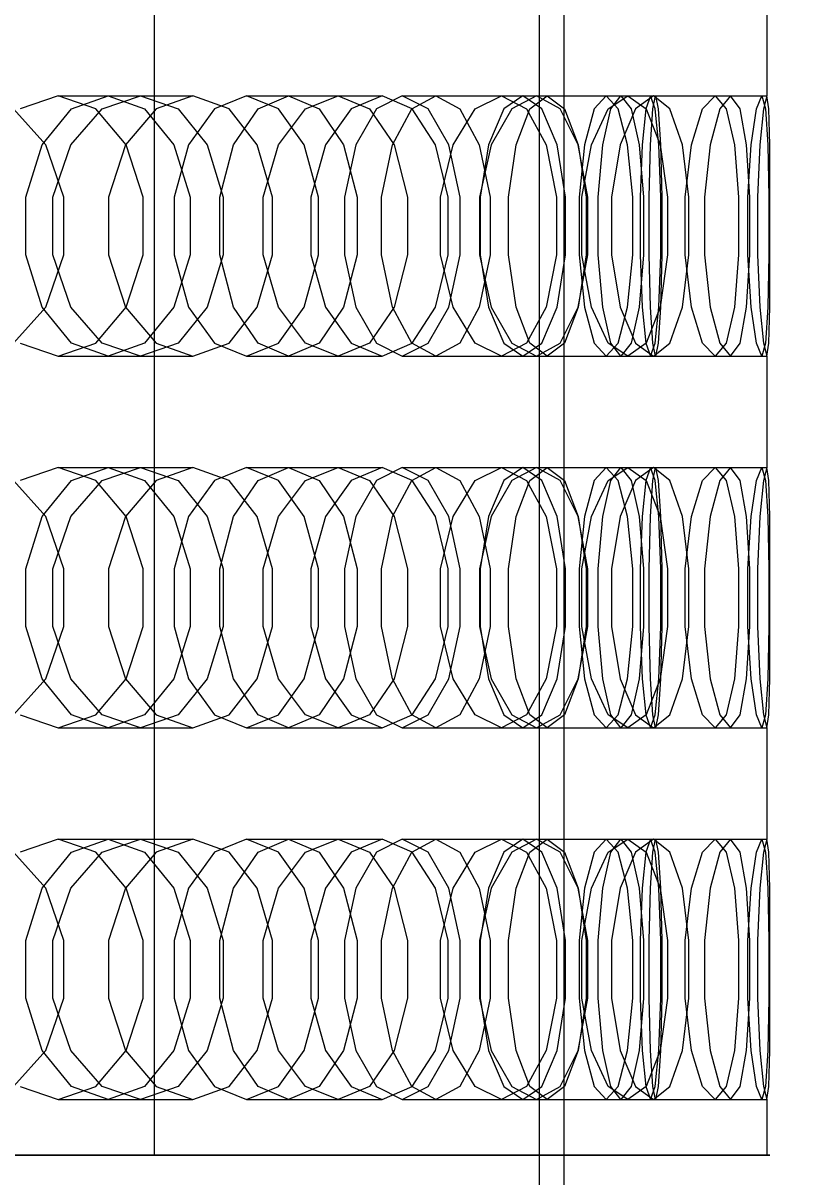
# Model space of a CAD drawing. Header units: millimetres. Extents: x -191664 to 191490, y -197311 to 10263.
# Drawn here: x 1846.7 to 1973.1, y -110393.5 to -110207.2 of the extents above; entities that cross this region are included whole.
import ezdxf

# ---------------------------------------------------------------- set-up
doc = ezdxf.new("R2010")
doc.units = ezdxf.units.MM
doc.layers.add('DET_briquetadora_superior', color=7, linetype='Continuous', lineweight=0)
doc.layers.add('R15_COTAS_TRANSPORTE_P', color=1, linetype='Continuous', lineweight=0)
doc.dimstyles.new('PLANTA_20', dxfattribs={"dimtxt": 50, "dimasz": 30, "dimexe": 30, "dimexo": 16, "dimgap": 20, "dimtad": 1, "dimtih": 1, "dimtoh": 1, "dimdec": 1, "dimzin": 0, "dimdsep": 46, "dimcen": 0.09, "dimadec": 0, "dimazin": 0, "dimtfac": 1, "dimtdec": 4, "dimtofl": 0, "dimtmove": 0, "dimatfit": 3, "dimfxl": 1, "dimtolj": 1, "dimtzin": 0, "dimarcsym": 0})

# ---------------------------------------------------------------- blocks, each defined once
blk = doc.blocks.new('*D133')
at = {"layer": 'Defpoints', "color": 0, "transparency": 16777216}
for p in [(439.69, -194147.98), (217.89, -194406.09), (-500, -194490), (-500, -194490), (500, -194490)]:
    blk.add_point(p, dxfattribs=at)
at = {"layer": 'R15_COTAS_TRANSPORTE_P', "color": 0, "lineweight": -2, "transparency": 16777216}
blk.add_arc((-500, -194490), 722.77, 2.37834, 17.62166, dxfattribs=at)
at = {"layer": 'R15_COTAS_TRANSPORTE_P', "color": 0, "transparency": 16777216}
for points in [[(184.12, -194272.81), (193.59, -194269.58), (179.18, -194242.8)], [(227.15, -194459.9), (217.15, -194460.11), (222.77, -194490)]]:
    blk.add_solid(points, dxfattribs=at)

msp = doc.modelspace()

# ---------------------------------------------------------------- linework, layer by layer
at = {"layer": 'DET_briquetadora_superior', "color": 9, "true_color": 0xb9c3c2}
for p, q in [((1867.9, -110390), (1867.9, -110030)), ((1930, -110035), (1930, -110425)), ((1934, -110035), (1934, -110425)), ((1930, -110046), (1930, -110424)), ((1966.78, -110201), (1966.78, -110219)), ((1852.3, -110219), (1846.18, -110221.08)), ((1852.3, -110219), (1865.64, -110219)), ((1858.42, -110221.08), (1852.3, -110219)), ((1854.48, -110221.08), (1860.38, -110219)), ((1859.44, -110221.08), (1865.64, -110219)), ((1860.38, -110219), (1874.1, -110219)), ((1860.38, -110219), (1866.27, -110221.08)), ((1865.64, -110219), (1871.68, -110221.08)), ((1874.1, -110219), (1868.13, -110221.08)), ((1879.92, -110221.08), (1874.1, -110219)), ((1882.73, -110219), (1877.55, -110221.08)), ((1882.73, -110219), (1897.53, -110219)), ((1887.92, -110221.08), (1882.73, -110219)), ((1884.6, -110221.08), (1889.54, -110219)), ((1889.54, -110219), (1904.67, -110219)), ((1889.54, -110219), (1894.48, -110221.08)), ((1892.26, -110221.08), (1897.53, -110219)), ((1897.53, -110219), (1902.63, -110221.08)), ((1904.67, -110219), (1899.64, -110221.08)), ((1907.9, -110219), (1903.74, -110221.08)), ((1909.51, -110221.08), (1904.67, -110219)), ((1907.9, -110219), (1923.91, -110219)), ((1912.06, -110221.08), (1907.9, -110219)), ((1909.42, -110221.08), (1913.32, -110219)), ((1913.32, -110219), (1929.59, -110219)), ((1913.32, -110219), (1917.21, -110221.08)), ((1919.66, -110221.08), (1923.91, -110219)), ((1923.91, -110219), (1927.98, -110221.08)), ((1927.37, -110219), (1924.3, -110221.08)), ((1929.59, -110219), (1925.6, -110221.08)), ((1927.37, -110219), (1944.32, -110219)), ((1930.44, -110221.08), (1927.37, -110219)), ((1928.52, -110221.08), (1931.31, -110219)), ((1933.39, -110221.08), (1929.59, -110219)), ((1931.31, -110219), (1948.45, -110219)), ((1931.31, -110219), (1934.1, -110221.08)), ((1940.82, -110219), (1938.89, -110221.08)), ((1940.82, -110219), (1958.41, -110219)), ((1942.74, -110221.08), (1940.82, -110219)), ((1941.15, -110221.08), (1944.32, -110219)), ((1941.57, -110221.08), (1943.2, -110219)), ((1943.2, -110219), (1960.91, -110219)), ((1943.2, -110219), (1944.84, -110221.08)), ((1944.32, -110219), (1947.29, -110221.08)), ((1948.45, -110219), (1945.56, -110221.08)), ((1948, -110219), (1947.25, -110221.08)), ((1948, -110219), (1965.94, -110219)), ((1948.74, -110221.08), (1948, -110219)), ((1948.35, -110221.08), (1948.8, -110219)), ((1951.13, -110221.08), (1948.45, -110219)), ((1948.8, -110219), (1966.78, -110219)), ((1948.8, -110219), (1949.25, -110221.08)), ((1956.38, -110221.08), (1958.41, -110219)), ((1958.41, -110219), (1960.23, -110221.08)), ((1960.91, -110219), (1959.18, -110221.08)), ((1962.44, -110221.08), (1960.91, -110219)), ((1965.09, -110221.08), (1965.94, -110219)), ((1965.94, -110219), (1966.58, -110221.08)), ((1966.78, -110219), (1966.22, -110221.08)), ((1967.12, -110221.08), (1966.78, -110219)), ((1850.35, -110226.91), (1845.1, -110221.08)), ((1849.75, -110226.91), (1854.48, -110221.08)), ((1854.36, -110226.91), (1859.44, -110221.08)), ((1863.33, -110226.91), (1858.42, -110221.08)), ((1868.13, -110221.08), (1863.22, -110226.91)), ((1866.27, -110221.08), (1871, -110226.91)), ((1871.68, -110221.08), (1876.41, -110226.91)), ((1877.55, -110221.08), (1873.39, -110226.91)), ((1884.46, -110226.91), (1879.92, -110221.08)), ((1880.64, -110226.91), (1884.6, -110221.08)), ((1887.91, -110226.91), (1892.26, -110221.08)), ((1892.08, -110226.91), (1887.92, -110221.08)), ((1894.48, -110221.08), (1898.43, -110226.91)), ((1899.64, -110221.08), (1895.48, -110226.91)), ((1903.74, -110221.08), (1900.4, -110226.91)), ((1902.63, -110221.08), (1906.6, -110226.91)), ((1906.3, -110226.91), (1909.42, -110221.08)), ((1913.27, -110226.91), (1909.51, -110221.08)), ((1915.4, -110226.91), (1912.06, -110221.08)), ((1916.11, -110226.91), (1919.66, -110221.08)), ((1917.21, -110221.08), (1920.34, -110226.91)), ((1924.3, -110221.08), (1921.84, -110226.91)), ((1925.6, -110221.08), (1922.26, -110226.91)), ((1926.29, -110226.91), (1928.52, -110221.08)), ((1927.98, -110221.08), (1931.11, -110226.91)), ((1932.9, -110226.91), (1930.44, -110221.08)), ((1936.3, -110226.91), (1933.39, -110221.08)), ((1934.1, -110221.08), (1936.33, -110226.91)), ((1938.89, -110221.08), (1937.35, -110226.91)), ((1938.47, -110226.91), (1941.15, -110221.08)), ((1940.27, -110226.91), (1941.57, -110221.08)), ((1944.28, -110226.91), (1942.74, -110221.08)), ((1945.56, -110221.08), (1943.1, -110226.91)), ((1944.84, -110221.08), (1946.14, -110226.91)), ((1947.25, -110221.08), (1946.66, -110226.91)), ((1947.29, -110221.08), (1949.53, -110226.91)), ((1947.99, -110226.91), (1948.35, -110221.08)), ((1949.34, -110226.91), (1948.74, -110221.08)), ((1949.25, -110221.08), (1949.6, -110226.91)), ((1953.14, -110226.91), (1951.13, -110221.08)), ((1954.61, -110226.91), (1956.38, -110221.08)), ((1959.18, -110221.08), (1957.64, -110226.91)), ((1960.23, -110221.08), (1961.54, -110226.91)), ((1963.51, -110226.91), (1962.44, -110221.08)), ((1964.25, -110226.91), (1965.09, -110221.08)), ((1966.22, -110221.08), (1965.63, -110226.91)), ((1966.58, -110221.08), (1966.94, -110226.91)), ((1967.24, -110226.91), (1967.12, -110221.08)), ((1847.13, -110235.33), (1849.75, -110226.91)), ((1853.23, -110235.33), (1850.35, -110226.91)), ((1851.49, -110235.33), (1854.36, -110226.91)), ((1863.22, -110226.91), (1860.45, -110235.33)), ((1866.05, -110235.33), (1863.33, -110226.91)), ((1871, -110226.91), (1873.62, -110235.33)), ((1873.39, -110226.91), (1871.08, -110235.33)), ((1876.41, -110226.91), (1878.99, -110235.33)), ((1878.44, -110235.33), (1880.64, -110226.91)), ((1886.94, -110235.33), (1884.46, -110226.91)), ((1885.44, -110235.33), (1887.91, -110226.91)), ((1894.39, -110235.33), (1892.08, -110226.91)), ((1895.48, -110226.91), (1893.12, -110235.33)), ((1898.43, -110226.91), (1900.63, -110235.33)), ((1900.4, -110226.91), (1898.55, -110235.33)), ((1904.56, -110235.33), (1906.3, -110226.91)), ((1906.6, -110226.91), (1908.75, -110235.33)), ((1915.31, -110235.33), (1913.27, -110226.91)), ((1914.08, -110235.33), (1916.11, -110226.91)), ((1917.26, -110235.33), (1915.4, -110226.91)), ((1920.34, -110226.91), (1922.07, -110235.33)), ((1922.26, -110226.91), (1920.35, -110235.33)), ((1921.84, -110226.91), (1920.48, -110235.33)), ((1925.05, -110235.33), (1926.29, -110226.91)), ((1931.11, -110226.91), (1932.79, -110235.33)), ((1934.27, -110235.33), (1932.9, -110226.91)), ((1937.86, -110235.33), (1936.3, -110226.91)), ((1936.33, -110226.91), (1937.57, -110235.33)), ((1937.35, -110226.91), (1936.49, -110235.33)), ((1936.92, -110235.33), (1938.47, -110226.91)), ((1939.54, -110235.33), (1940.27, -110226.91)), ((1943.1, -110226.91), (1941.67, -110235.33)), ((1945.14, -110235.33), (1944.28, -110226.91)), ((1946.14, -110226.91), (1946.87, -110235.33)), ((1946.66, -110226.91), (1946.33, -110235.33)), ((1947.79, -110235.33), (1947.99, -110226.91)), ((1949.67, -110235.33), (1949.34, -110226.91)), ((1949.53, -110226.91), (1950.71, -110235.33)), ((1949.6, -110226.91), (1949.8, -110235.33)), ((1954.2, -110235.33), (1953.14, -110226.91)), ((1953.56, -110235.33), (1954.61, -110226.91)), ((1957.64, -110226.91), (1956.72, -110235.33)), ((1961.54, -110226.91), (1962.21, -110235.33)), ((1964.05, -110235.33), (1963.51, -110226.91)), ((1963.73, -110235.33), (1964.25, -110226.91)), ((1965.63, -110226.91), (1965.24, -110235.33)), ((1966.94, -110226.91), (1967.08, -110235.33)), ((1967.25, -110235.33), (1967.24, -110226.91)), ((1847.13, -110244.67), (1847.13, -110235.33)), ((1851.49, -110244.67), (1851.49, -110235.33)), ((1853.23, -110244.67), (1853.23, -110235.33)), ((1860.45, -110235.33), (1860.45, -110244.67)), ((1866.05, -110244.67), (1866.05, -110235.33)), ((1871.08, -110235.33), (1871.08, -110244.67)), ((1873.62, -110235.33), (1873.62, -110244.67)), ((1878.44, -110244.67), (1878.44, -110235.33)), ((1878.99, -110235.33), (1878.99, -110244.67)), ((1885.44, -110244.67), (1885.44, -110235.33)), ((1886.94, -110244.67), (1886.94, -110235.33)), ((1893.12, -110235.33), (1893.12, -110244.67)), ((1894.39, -110244.67), (1894.39, -110235.33)), ((1898.55, -110235.33), (1898.55, -110244.67)), ((1900.63, -110235.33), (1900.63, -110244.67)), ((1904.56, -110244.67), (1904.56, -110235.33)), ((1908.75, -110235.33), (1908.75, -110244.67)), ((1914.08, -110244.67), (1914.08, -110235.33)), ((1915.31, -110244.67), (1915.31, -110235.33)), ((1917.26, -110244.67), (1917.26, -110235.33)), ((1920.35, -110235.33), (1920.35, -110244.67)), ((1920.48, -110235.33), (1920.48, -110244.67)), ((1922.07, -110235.33), (1922.07, -110244.67)), ((1925.05, -110244.67), (1925.05, -110235.33)), ((1932.79, -110235.33), (1932.79, -110244.67)), ((1934.27, -110244.67), (1934.27, -110235.33)), ((1936.49, -110235.33), (1936.49, -110244.67)), ((1936.92, -110244.67), (1936.92, -110235.33)), ((1937.57, -110235.33), (1937.57, -110244.67)), ((1937.86, -110244.67), (1937.86, -110235.33)), ((1939.54, -110244.67), (1939.54, -110235.33)), ((1941.67, -110235.33), (1941.67, -110244.67)), ((1945.14, -110244.67), (1945.14, -110235.33)), ((1946.33, -110235.33), (1946.33, -110244.67)), ((1946.87, -110235.33), (1946.87, -110244.67)), ((1947.79, -110244.67), (1947.79, -110235.33)), ((1949.67, -110244.67), (1949.67, -110235.33)), ((1949.8, -110235.33), (1949.8, -110244.67)), ((1950.71, -110235.33), (1950.71, -110244.67)), ((1953.56, -110244.67), (1953.56, -110235.33)), ((1954.2, -110244.67), (1954.2, -110235.33)), ((1956.72, -110235.33), (1956.72, -110244.67)), ((1962.21, -110235.33), (1962.21, -110244.67)), ((1963.73, -110244.67), (1963.73, -110235.33)), ((1964.05, -110244.67), (1964.05, -110235.33)), ((1965.24, -110235.33), (1965.24, -110244.67)), ((1967.08, -110235.33), (1967.08, -110244.67)), ((1967.25, -110244.67), (1967.25, -110235.33)), ((1849.75, -110253.09), (1847.13, -110244.67)), ((1850.35, -110253.09), (1853.23, -110244.67)), ((1854.36, -110253.09), (1851.49, -110244.67)), ((1860.45, -110244.67), (1863.22, -110253.09)), ((1863.33, -110253.09), (1866.05, -110244.67)), ((1873.62, -110244.67), (1871, -110253.09)), ((1871.08, -110244.67), (1873.39, -110253.09)), ((1878.99, -110244.67), (1876.41, -110253.09)), ((1880.64, -110253.09), (1878.44, -110244.67)), ((1884.46, -110253.09), (1886.94, -110244.67)), ((1887.91, -110253.09), (1885.44, -110244.67)), ((1892.08, -110253.09), (1894.39, -110244.67)), ((1893.12, -110244.67), (1895.48, -110253.09)), ((1900.63, -110244.67), (1898.43, -110253.09)), ((1898.55, -110244.67), (1900.4, -110253.09)), ((1906.3, -110253.09), (1904.56, -110244.67)), ((1908.75, -110244.67), (1906.6, -110253.09)), ((1913.27, -110253.09), (1915.31, -110244.67)), ((1916.11, -110253.09), (1914.08, -110244.67)), ((1915.4, -110253.09), (1917.26, -110244.67)), ((1922.07, -110244.67), (1920.34, -110253.09)), ((1920.35, -110244.67), (1922.26, -110253.09)), ((1920.48, -110244.67), (1921.84, -110253.09)), ((1926.29, -110253.09), (1925.05, -110244.67)), ((1932.79, -110244.67), (1931.11, -110253.09)), ((1932.9, -110253.09), (1934.27, -110244.67)), ((1936.3, -110253.09), (1937.86, -110244.67)), ((1937.57, -110244.67), (1936.33, -110253.09)), ((1936.49, -110244.67), (1937.35, -110253.09)), ((1938.47, -110253.09), (1936.92, -110244.67)), ((1940.27, -110253.09), (1939.54, -110244.67)), ((1941.67, -110244.67), (1943.1, -110253.09)), ((1944.28, -110253.09), (1945.14, -110244.67)), ((1946.87, -110244.67), (1946.14, -110253.09)), ((1946.33, -110244.67), (1946.66, -110253.09)), ((1947.99, -110253.09), (1947.79, -110244.67)), ((1949.34, -110253.09), (1949.67, -110244.67)), ((1950.71, -110244.67), (1949.53, -110253.09)), ((1949.8, -110244.67), (1949.6, -110253.09)), ((1953.14, -110253.09), (1954.2, -110244.67)), ((1954.61, -110253.09), (1953.56, -110244.67)), ((1956.72, -110244.67), (1957.64, -110253.09)), ((1962.21, -110244.67), (1961.54, -110253.09)), ((1963.51, -110253.09), (1964.05, -110244.67)), ((1964.25, -110253.09), (1963.73, -110244.67)), ((1965.24, -110244.67), (1965.63, -110253.09)), ((1967.08, -110244.67), (1966.94, -110253.09)), ((1967.24, -110253.09), (1967.25, -110244.67)), ((1845.1, -110258.92), (1850.35, -110253.09)), ((1854.48, -110258.92), (1849.75, -110253.09)), ((1859.44, -110258.92), (1854.36, -110253.09)), ((1858.42, -110258.92), (1863.33, -110253.09)), ((1863.22, -110253.09), (1868.13, -110258.92)), ((1871, -110253.09), (1866.27, -110258.92)), ((1876.41, -110253.09), (1871.68, -110258.92)), ((1873.39, -110253.09), (1877.55, -110258.92)), ((1879.92, -110258.92), (1884.46, -110253.09)), ((1884.6, -110258.92), (1880.64, -110253.09)), ((1892.26, -110258.92), (1887.91, -110253.09)), ((1887.92, -110258.92), (1892.08, -110253.09)), ((1898.43, -110253.09), (1894.48, -110258.92)), ((1895.48, -110253.09), (1899.64, -110258.92)), ((1900.4, -110253.09), (1903.74, -110258.92)), ((1906.6, -110253.09), (1902.63, -110258.92)), ((1909.42, -110258.92), (1906.3, -110253.09)), ((1909.51, -110258.92), (1913.27, -110253.09)), ((1912.06, -110258.92), (1915.4, -110253.09)), ((1919.66, -110258.92), (1916.11, -110253.09)), ((1920.34, -110253.09), (1917.21, -110258.92)), ((1921.84, -110253.09), (1924.3, -110258.92)), ((1922.26, -110253.09), (1925.6, -110258.92)), ((1928.52, -110258.92), (1926.29, -110253.09)), ((1931.11, -110253.09), (1927.98, -110258.92)), ((1930.44, -110258.92), (1932.9, -110253.09)), ((1933.39, -110258.92), (1936.3, -110253.09)), ((1936.33, -110253.09), (1934.1, -110258.92)), ((1937.35, -110253.09), (1938.89, -110258.92)), ((1941.15, -110258.92), (1938.47, -110253.09)), ((1941.57, -110258.92), (1940.27, -110253.09)), ((1942.74, -110258.92), (1944.28, -110253.09)), ((1943.1, -110253.09), (1945.56, -110258.92)), ((1946.14, -110253.09), (1944.84, -110258.92)), ((1946.66, -110253.09), (1947.25, -110258.92)), ((1949.53, -110253.09), (1947.29, -110258.92)), ((1948.35, -110258.92), (1947.99, -110253.09)), ((1948.74, -110258.92), (1949.34, -110253.09)), ((1949.6, -110253.09), (1949.25, -110258.92)), ((1951.13, -110258.92), (1953.14, -110253.09)), ((1956.38, -110258.92), (1954.61, -110253.09)), ((1957.64, -110253.09), (1959.18, -110258.92)), ((1961.54, -110253.09), (1960.23, -110258.92)), ((1962.44, -110258.92), (1963.51, -110253.09)), ((1965.09, -110258.92), (1964.25, -110253.09)), ((1965.63, -110253.09), (1966.22, -110258.92)), ((1966.94, -110253.09), (1966.58, -110258.92)), ((1967.12, -110258.92), (1967.24, -110253.09)), ((1846.18, -110258.92), (1852.3, -110261)), ((1852.3, -110261), (1858.42, -110258.92)), ((1860.38, -110261), (1854.48, -110258.92)), ((1865.64, -110261), (1859.44, -110258.92)), ((1866.27, -110258.92), (1860.38, -110261)), ((1871.68, -110258.92), (1865.64, -110261)), ((1868.13, -110258.92), (1874.1, -110261)), ((1874.1, -110261), (1879.92, -110258.92)), ((1877.55, -110258.92), (1882.73, -110261)), ((1882.73, -110261), (1887.92, -110258.92)), ((1889.54, -110261), (1884.6, -110258.92)), ((1894.48, -110258.92), (1889.54, -110261)), ((1897.53, -110261), (1892.26, -110258.92)), ((1902.63, -110258.92), (1897.53, -110261)), ((1899.64, -110258.92), (1904.67, -110261)), ((1903.74, -110258.92), (1907.9, -110261)), ((1904.67, -110261), (1909.51, -110258.92)), ((1907.9, -110261), (1912.06, -110258.92)), ((1913.32, -110261), (1909.42, -110258.92)), ((1917.21, -110258.92), (1913.32, -110261)), ((1923.91, -110261), (1919.66, -110258.92)), ((1927.98, -110258.92), (1923.91, -110261)), ((1924.3, -110258.92), (1927.37, -110261)), ((1925.6, -110258.92), (1929.59, -110261)), ((1927.37, -110261), (1930.44, -110258.92)), ((1931.31, -110261), (1928.52, -110258.92)), ((1929.59, -110261), (1933.39, -110258.92)), ((1934.1, -110258.92), (1931.31, -110261)), ((1938.89, -110258.92), (1940.82, -110261)), ((1940.82, -110261), (1942.74, -110258.92)), ((1944.32, -110261), (1941.15, -110258.92)), ((1943.2, -110261), (1941.57, -110258.92)), ((1944.84, -110258.92), (1943.2, -110261)), ((1947.29, -110258.92), (1944.32, -110261)), ((1945.56, -110258.92), (1948.45, -110261)), ((1947.25, -110258.92), (1948, -110261)), ((1948, -110261), (1948.74, -110258.92)), ((1948.8, -110261), (1948.35, -110258.92)), ((1948.45, -110261), (1951.13, -110258.92)), ((1949.25, -110258.92), (1948.8, -110261)), ((1958.41, -110261), (1956.38, -110258.92)), ((1960.23, -110258.92), (1958.41, -110261)), ((1959.18, -110258.92), (1960.91, -110261)), ((1960.91, -110261), (1962.44, -110258.92)), ((1965.94, -110261), (1965.09, -110258.92)), ((1966.58, -110258.92), (1965.94, -110261)), ((1966.22, -110258.92), (1966.78, -110261)), ((1966.78, -110261), (1967.12, -110258.92)), ((1852.3, -110261), (1865.64, -110261)), ((1860.38, -110261), (1874.1, -110261)), ((1882.73, -110261), (1897.53, -110261)), ((1889.54, -110261), (1904.67, -110261)), ((1907.9, -110261), (1923.91, -110261)), ((1913.32, -110261), (1929.59, -110261)), ((1927.37, -110261), (1944.32, -110261)), ((1931.31, -110261), (1948.45, -110261)), ((1940.82, -110261), (1958.41, -110261)), ((1943.2, -110261), (1960.91, -110261)), ((1948, -110261), (1965.94, -110261)), ((1948.8, -110261), (1966.78, -110261)), ((1966.78, -110261), (1966.78, -110279)), ((1852.3, -110279), (1846.18, -110281.08)), ((1852.3, -110279), (1865.64, -110279)), ((1858.42, -110281.08), (1852.3, -110279)), ((1854.48, -110281.08), (1860.38, -110279)), ((1859.44, -110281.08), (1865.64, -110279)), ((1860.38, -110279), (1874.1, -110279)), ((1860.38, -110279), (1866.27, -110281.08)), ((1865.64, -110279), (1871.68, -110281.08)), ((1874.1, -110279), (1868.13, -110281.08)), ((1879.92, -110281.08), (1874.1, -110279)), ((1882.73, -110279), (1877.55, -110281.08)), ((1882.73, -110279), (1897.53, -110279)), ((1887.92, -110281.08), (1882.73, -110279)), ((1884.6, -110281.08), (1889.54, -110279)), ((1889.54, -110279), (1904.67, -110279)), ((1889.54, -110279), (1894.48, -110281.08)), ((1892.26, -110281.08), (1897.53, -110279)), ((1897.53, -110279), (1902.63, -110281.08)), ((1904.67, -110279), (1899.64, -110281.08)), ((1907.9, -110279), (1903.74, -110281.08)), ((1909.51, -110281.08), (1904.67, -110279)), ((1907.9, -110279), (1923.91, -110279)), ((1912.06, -110281.08), (1907.9, -110279)), ((1909.42, -110281.08), (1913.32, -110279)), ((1913.32, -110279), (1929.59, -110279)), ((1913.32, -110279), (1917.21, -110281.08)), ((1919.66, -110281.08), (1923.91, -110279)), ((1923.91, -110279), (1927.98, -110281.08)), ((1927.37, -110279), (1924.3, -110281.08)), ((1929.59, -110279), (1925.6, -110281.08)), ((1927.37, -110279), (1944.32, -110279)), ((1930.44, -110281.08), (1927.37, -110279)), ((1928.52, -110281.08), (1931.31, -110279)), ((1933.39, -110281.08), (1929.59, -110279)), ((1931.31, -110279), (1948.45, -110279)), ((1931.31, -110279), (1934.1, -110281.08)), ((1940.82, -110279), (1938.89, -110281.08)), ((1940.82, -110279), (1958.41, -110279)), ((1942.74, -110281.08), (1940.82, -110279)), ((1941.15, -110281.08), (1944.32, -110279)), ((1941.57, -110281.08), (1943.2, -110279)), ((1943.2, -110279), (1960.91, -110279)), ((1943.2, -110279), (1944.84, -110281.08)), ((1944.32, -110279), (1947.29, -110281.08)), ((1948.45, -110279), (1945.56, -110281.08)), ((1948, -110279), (1947.25, -110281.08)), ((1948, -110279), (1965.94, -110279)), ((1948.74, -110281.08), (1948, -110279)), ((1948.35, -110281.08), (1948.8, -110279)), ((1951.13, -110281.08), (1948.45, -110279)), ((1948.8, -110279), (1966.78, -110279)), ((1948.8, -110279), (1949.25, -110281.08)), ((1956.38, -110281.08), (1958.41, -110279)), ((1958.41, -110279), (1960.23, -110281.08)), ((1960.91, -110279), (1959.18, -110281.08)), ((1962.44, -110281.08), (1960.91, -110279)), ((1965.09, -110281.08), (1965.94, -110279)), ((1965.94, -110279), (1966.58, -110281.08)), ((1966.78, -110279), (1966.22, -110281.08)), ((1967.12, -110281.08), (1966.78, -110279)), ((1850.35, -110286.91), (1845.1, -110281.08)), ((1849.75, -110286.91), (1854.48, -110281.08)), ((1854.36, -110286.91), (1859.44, -110281.08)), ((1863.33, -110286.91), (1858.42, -110281.08)), ((1868.13, -110281.08), (1863.22, -110286.91)), ((1866.27, -110281.08), (1871, -110286.91)), ((1871.68, -110281.08), (1876.41, -110286.91)), ((1877.55, -110281.08), (1873.39, -110286.91)), ((1884.46, -110286.91), (1879.92, -110281.08)), ((1880.64, -110286.91), (1884.6, -110281.08)), ((1887.91, -110286.91), (1892.26, -110281.08)), ((1892.08, -110286.91), (1887.92, -110281.08)), ((1894.48, -110281.08), (1898.43, -110286.91)), ((1899.64, -110281.08), (1895.48, -110286.91)), ((1903.74, -110281.08), (1900.4, -110286.91)), ((1902.63, -110281.08), (1906.6, -110286.91)), ((1906.3, -110286.91), (1909.42, -110281.08)), ((1913.27, -110286.91), (1909.51, -110281.08)), ((1915.4, -110286.91), (1912.06, -110281.08)), ((1916.11, -110286.91), (1919.66, -110281.08)), ((1917.21, -110281.08), (1920.34, -110286.91)), ((1924.3, -110281.08), (1921.84, -110286.91)), ((1925.6, -110281.08), (1922.26, -110286.91)), ((1926.29, -110286.91), (1928.52, -110281.08)), ((1927.98, -110281.08), (1931.11, -110286.91)), ((1932.9, -110286.91), (1930.44, -110281.08)), ((1936.3, -110286.91), (1933.39, -110281.08)), ((1934.1, -110281.08), (1936.33, -110286.91)), ((1938.89, -110281.08), (1937.35, -110286.91)), ((1938.47, -110286.91), (1941.15, -110281.08)), ((1940.27, -110286.91), (1941.57, -110281.08)), ((1944.28, -110286.91), (1942.74, -110281.08)), ((1945.56, -110281.08), (1943.1, -110286.91)), ((1944.84, -110281.08), (1946.14, -110286.91)), ((1947.25, -110281.08), (1946.66, -110286.91)), ((1947.29, -110281.08), (1949.53, -110286.91)), ((1947.99, -110286.91), (1948.35, -110281.08)), ((1949.34, -110286.91), (1948.74, -110281.08)), ((1949.25, -110281.08), (1949.6, -110286.91)), ((1953.14, -110286.91), (1951.13, -110281.08)), ((1954.61, -110286.91), (1956.38, -110281.08)), ((1959.18, -110281.08), (1957.64, -110286.91)), ((1960.23, -110281.08), (1961.54, -110286.91)), ((1963.51, -110286.91), (1962.44, -110281.08)), ((1964.25, -110286.91), (1965.09, -110281.08)), ((1966.22, -110281.08), (1965.63, -110286.91)), ((1966.58, -110281.08), (1966.94, -110286.91)), ((1967.24, -110286.91), (1967.12, -110281.08)), ((1847.13, -110295.33), (1849.75, -110286.91)), ((1853.23, -110295.33), (1850.35, -110286.91)), ((1851.49, -110295.33), (1854.36, -110286.91)), ((1863.22, -110286.91), (1860.45, -110295.33)), ((1866.05, -110295.33), (1863.33, -110286.91)), ((1871, -110286.91), (1873.62, -110295.33)), ((1873.39, -110286.91), (1871.08, -110295.33)), ((1876.41, -110286.91), (1878.99, -110295.33)), ((1878.44, -110295.33), (1880.64, -110286.91)), ((1886.94, -110295.33), (1884.46, -110286.91)), ((1885.44, -110295.33), (1887.91, -110286.91)), ((1894.39, -110295.33), (1892.08, -110286.91)), ((1895.48, -110286.91), (1893.12, -110295.33)), ((1898.43, -110286.91), (1900.63, -110295.33)), ((1900.4, -110286.91), (1898.55, -110295.33)), ((1904.56, -110295.33), (1906.3, -110286.91)), ((1906.6, -110286.91), (1908.75, -110295.33)), ((1915.31, -110295.33), (1913.27, -110286.91)), ((1914.08, -110295.33), (1916.11, -110286.91)), ((1917.26, -110295.33), (1915.4, -110286.91)), ((1920.34, -110286.91), (1922.07, -110295.33)), ((1922.26, -110286.91), (1920.35, -110295.33)), ((1921.84, -110286.91), (1920.48, -110295.33)), ((1925.05, -110295.33), (1926.29, -110286.91)), ((1931.11, -110286.91), (1932.79, -110295.33)), ((1934.27, -110295.33), (1932.9, -110286.91)), ((1937.86, -110295.33), (1936.3, -110286.91)), ((1936.33, -110286.91), (1937.57, -110295.33)), ((1937.35, -110286.91), (1936.49, -110295.33)), ((1936.92, -110295.33), (1938.47, -110286.91)), ((1939.54, -110295.33), (1940.27, -110286.91)), ((1943.1, -110286.91), (1941.67, -110295.33)), ((1945.14, -110295.33), (1944.28, -110286.91)), ((1946.14, -110286.91), (1946.87, -110295.33)), ((1946.66, -110286.91), (1946.33, -110295.33)), ((1947.79, -110295.33), (1947.99, -110286.91)), ((1949.67, -110295.33), (1949.34, -110286.91)), ((1949.53, -110286.91), (1950.71, -110295.33)), ((1949.6, -110286.91), (1949.8, -110295.33)), ((1954.2, -110295.33), (1953.14, -110286.91)), ((1953.56, -110295.33), (1954.61, -110286.91)), ((1957.64, -110286.91), (1956.72, -110295.33)), ((1961.54, -110286.91), (1962.21, -110295.33)), ((1964.05, -110295.33), (1963.51, -110286.91)), ((1963.73, -110295.33), (1964.25, -110286.91)), ((1965.63, -110286.91), (1965.24, -110295.33)), ((1966.94, -110286.91), (1967.08, -110295.33)), ((1967.25, -110295.33), (1967.24, -110286.91)), ((1847.13, -110304.67), (1847.13, -110295.33)), ((1851.49, -110304.67), (1851.49, -110295.33)), ((1853.23, -110304.67), (1853.23, -110295.33)), ((1860.45, -110295.33), (1860.45, -110304.67)), ((1866.05, -110304.67), (1866.05, -110295.33)), ((1871.08, -110295.33), (1871.08, -110304.67)), ((1873.62, -110295.33), (1873.62, -110304.67)), ((1878.44, -110304.67), (1878.44, -110295.33)), ((1878.99, -110295.33), (1878.99, -110304.67)), ((1885.44, -110304.67), (1885.44, -110295.33)), ((1886.94, -110304.67), (1886.94, -110295.33)), ((1893.12, -110295.33), (1893.12, -110304.67)), ((1894.39, -110304.67), (1894.39, -110295.33)), ((1898.55, -110295.33), (1898.55, -110304.67)), ((1900.63, -110295.33), (1900.63, -110304.67)), ((1904.56, -110304.67), (1904.56, -110295.33)), ((1908.75, -110295.33), (1908.75, -110304.67)), ((1914.08, -110304.67), (1914.08, -110295.33)), ((1915.31, -110304.67), (1915.31, -110295.33)), ((1917.26, -110304.67), (1917.26, -110295.33)), ((1920.35, -110295.33), (1920.35, -110304.67)), ((1920.48, -110295.33), (1920.48, -110304.67)), ((1922.07, -110295.33), (1922.07, -110304.67)), ((1925.05, -110304.67), (1925.05, -110295.33)), ((1932.79, -110295.33), (1932.79, -110304.67)), ((1934.27, -110304.67), (1934.27, -110295.33)), ((1936.49, -110295.33), (1936.49, -110304.67)), ((1936.92, -110304.67), (1936.92, -110295.33)), ((1937.57, -110295.33), (1937.57, -110304.67)), ((1937.86, -110304.67), (1937.86, -110295.33)), ((1939.54, -110304.67), (1939.54, -110295.33)), ((1941.67, -110295.33), (1941.67, -110304.67)), ((1945.14, -110304.67), (1945.14, -110295.33)), ((1946.33, -110295.33), (1946.33, -110304.67)), ((1946.87, -110295.33), (1946.87, -110304.67)), ((1947.79, -110304.67), (1947.79, -110295.33)), ((1949.67, -110304.67), (1949.67, -110295.33)), ((1949.8, -110295.33), (1949.8, -110304.67)), ((1950.71, -110295.33), (1950.71, -110304.67)), ((1953.56, -110304.67), (1953.56, -110295.33)), ((1954.2, -110304.67), (1954.2, -110295.33)), ((1956.72, -110295.33), (1956.72, -110304.67)), ((1962.21, -110295.33), (1962.21, -110304.67)), ((1963.73, -110304.67), (1963.73, -110295.33)), ((1964.05, -110304.67), (1964.05, -110295.33)), ((1965.24, -110295.33), (1965.24, -110304.67)), ((1967.08, -110295.33), (1967.08, -110304.67)), ((1967.25, -110304.67), (1967.25, -110295.33)), ((1849.75, -110313.09), (1847.13, -110304.67)), ((1850.35, -110313.09), (1853.23, -110304.67)), ((1854.36, -110313.09), (1851.49, -110304.67)), ((1860.45, -110304.67), (1863.22, -110313.09)), ((1863.33, -110313.09), (1866.05, -110304.67)), ((1873.62, -110304.67), (1871, -110313.09)), ((1871.08, -110304.67), (1873.39, -110313.09)), ((1878.99, -110304.67), (1876.41, -110313.09)), ((1880.64, -110313.09), (1878.44, -110304.67)), ((1884.46, -110313.09), (1886.94, -110304.67)), ((1887.91, -110313.09), (1885.44, -110304.67)), ((1892.08, -110313.09), (1894.39, -110304.67)), ((1893.12, -110304.67), (1895.48, -110313.09)), ((1900.63, -110304.67), (1898.43, -110313.09)), ((1898.55, -110304.67), (1900.4, -110313.09)), ((1906.3, -110313.09), (1904.56, -110304.67)), ((1908.75, -110304.67), (1906.6, -110313.09)), ((1913.27, -110313.09), (1915.31, -110304.67)), ((1916.11, -110313.09), (1914.08, -110304.67)), ((1915.4, -110313.09), (1917.26, -110304.67)), ((1922.07, -110304.67), (1920.34, -110313.09)), ((1920.35, -110304.67), (1922.26, -110313.09)), ((1920.48, -110304.67), (1921.84, -110313.09)), ((1926.29, -110313.09), (1925.05, -110304.67)), ((1932.79, -110304.67), (1931.11, -110313.09)), ((1932.9, -110313.09), (1934.27, -110304.67)), ((1936.3, -110313.09), (1937.86, -110304.67)), ((1937.57, -110304.67), (1936.33, -110313.09)), ((1936.49, -110304.67), (1937.35, -110313.09)), ((1938.47, -110313.09), (1936.92, -110304.67)), ((1940.27, -110313.09), (1939.54, -110304.67)), ((1941.67, -110304.67), (1943.1, -110313.09)), ((1944.28, -110313.09), (1945.14, -110304.67)), ((1946.87, -110304.67), (1946.14, -110313.09)), ((1946.33, -110304.67), (1946.66, -110313.09)), ((1947.99, -110313.09), (1947.79, -110304.67)), ((1949.34, -110313.09), (1949.67, -110304.67)), ((1950.71, -110304.67), (1949.53, -110313.09)), ((1949.8, -110304.67), (1949.6, -110313.09)), ((1953.14, -110313.09), (1954.2, -110304.67)), ((1954.61, -110313.09), (1953.56, -110304.67)), ((1956.72, -110304.67), (1957.64, -110313.09)), ((1962.21, -110304.67), (1961.54, -110313.09)), ((1963.51, -110313.09), (1964.05, -110304.67)), ((1964.25, -110313.09), (1963.73, -110304.67)), ((1965.24, -110304.67), (1965.63, -110313.09)), ((1967.08, -110304.67), (1966.94, -110313.09)), ((1967.24, -110313.09), (1967.25, -110304.67)), ((1845.1, -110318.92), (1850.35, -110313.09)), ((1854.48, -110318.92), (1849.75, -110313.09)), ((1859.44, -110318.92), (1854.36, -110313.09)), ((1858.42, -110318.92), (1863.33, -110313.09)), ((1863.22, -110313.09), (1868.13, -110318.92)), ((1871, -110313.09), (1866.27, -110318.92)), ((1876.41, -110313.09), (1871.68, -110318.92)), ((1873.39, -110313.09), (1877.55, -110318.92)), ((1879.92, -110318.92), (1884.46, -110313.09)), ((1884.6, -110318.92), (1880.64, -110313.09)), ((1892.26, -110318.92), (1887.91, -110313.09)), ((1887.92, -110318.92), (1892.08, -110313.09)), ((1898.43, -110313.09), (1894.48, -110318.92)), ((1895.48, -110313.09), (1899.64, -110318.92)), ((1900.4, -110313.09), (1903.74, -110318.92)), ((1906.6, -110313.09), (1902.63, -110318.92)), ((1909.42, -110318.92), (1906.3, -110313.09)), ((1909.51, -110318.92), (1913.27, -110313.09)), ((1912.06, -110318.92), (1915.4, -110313.09)), ((1919.66, -110318.92), (1916.11, -110313.09)), ((1920.34, -110313.09), (1917.21, -110318.92)), ((1921.84, -110313.09), (1924.3, -110318.92)), ((1922.26, -110313.09), (1925.6, -110318.92)), ((1928.52, -110318.92), (1926.29, -110313.09)), ((1931.11, -110313.09), (1927.98, -110318.92)), ((1930.44, -110318.92), (1932.9, -110313.09)), ((1933.39, -110318.92), (1936.3, -110313.09)), ((1936.33, -110313.09), (1934.1, -110318.92)), ((1937.35, -110313.09), (1938.89, -110318.92)), ((1941.15, -110318.92), (1938.47, -110313.09)), ((1941.57, -110318.92), (1940.27, -110313.09)), ((1942.74, -110318.92), (1944.28, -110313.09)), ((1943.1, -110313.09), (1945.56, -110318.92)), ((1946.14, -110313.09), (1944.84, -110318.92)), ((1946.66, -110313.09), (1947.25, -110318.92)), ((1949.53, -110313.09), (1947.29, -110318.92)), ((1948.35, -110318.92), (1947.99, -110313.09)), ((1948.74, -110318.92), (1949.34, -110313.09)), ((1949.6, -110313.09), (1949.25, -110318.92)), ((1951.13, -110318.92), (1953.14, -110313.09)), ((1956.38, -110318.92), (1954.61, -110313.09)), ((1957.64, -110313.09), (1959.18, -110318.92)), ((1961.54, -110313.09), (1960.23, -110318.92)), ((1962.44, -110318.92), (1963.51, -110313.09)), ((1965.09, -110318.92), (1964.25, -110313.09)), ((1965.63, -110313.09), (1966.22, -110318.92)), ((1966.94, -110313.09), (1966.58, -110318.92)), ((1967.12, -110318.92), (1967.24, -110313.09)), ((1846.18, -110318.92), (1852.3, -110321)), ((1852.3, -110321), (1858.42, -110318.92)), ((1860.38, -110321), (1854.48, -110318.92)), ((1865.64, -110321), (1859.44, -110318.92)), ((1866.27, -110318.92), (1860.38, -110321)), ((1871.68, -110318.92), (1865.64, -110321)), ((1868.13, -110318.92), (1874.1, -110321)), ((1874.1, -110321), (1879.92, -110318.92)), ((1877.55, -110318.92), (1882.73, -110321)), ((1882.73, -110321), (1887.92, -110318.92)), ((1889.54, -110321), (1884.6, -110318.92)), ((1894.48, -110318.92), (1889.54, -110321)), ((1897.53, -110321), (1892.26, -110318.92)), ((1902.63, -110318.92), (1897.53, -110321)), ((1899.64, -110318.92), (1904.67, -110321)), ((1903.74, -110318.92), (1907.9, -110321)), ((1904.67, -110321), (1909.51, -110318.92)), ((1907.9, -110321), (1912.06, -110318.92)), ((1913.32, -110321), (1909.42, -110318.92)), ((1917.21, -110318.92), (1913.32, -110321)), ((1923.91, -110321), (1919.66, -110318.92)), ((1927.98, -110318.92), (1923.91, -110321)), ((1924.3, -110318.92), (1927.37, -110321)), ((1925.6, -110318.92), (1929.59, -110321)), ((1927.37, -110321), (1930.44, -110318.92)), ((1931.31, -110321), (1928.52, -110318.92)), ((1929.59, -110321), (1933.39, -110318.92)), ((1934.1, -110318.92), (1931.31, -110321)), ((1938.89, -110318.92), (1940.82, -110321)), ((1940.82, -110321), (1942.74, -110318.92)), ((1944.32, -110321), (1941.15, -110318.92)), ((1943.2, -110321), (1941.57, -110318.92)), ((1944.84, -110318.92), (1943.2, -110321)), ((1947.29, -110318.92), (1944.32, -110321)), ((1945.56, -110318.92), (1948.45, -110321)), ((1947.25, -110318.92), (1948, -110321)), ((1948, -110321), (1948.74, -110318.92)), ((1948.8, -110321), (1948.35, -110318.92)), ((1948.45, -110321), (1951.13, -110318.92)), ((1949.25, -110318.92), (1948.8, -110321)), ((1958.41, -110321), (1956.38, -110318.92)), ((1960.23, -110318.92), (1958.41, -110321)), ((1959.18, -110318.92), (1960.91, -110321)), ((1960.91, -110321), (1962.44, -110318.92)), ((1965.94, -110321), (1965.09, -110318.92)), ((1966.58, -110318.92), (1965.94, -110321)), ((1966.22, -110318.92), (1966.78, -110321)), ((1966.78, -110321), (1967.12, -110318.92)), ((1852.3, -110321), (1865.64, -110321)), ((1860.38, -110321), (1874.1, -110321)), ((1882.73, -110321), (1897.53, -110321)), ((1889.54, -110321), (1904.67, -110321)), ((1907.9, -110321), (1923.91, -110321)), ((1913.32, -110321), (1929.59, -110321)), ((1927.37, -110321), (1944.32, -110321)), ((1931.31, -110321), (1948.45, -110321)), ((1940.82, -110321), (1958.41, -110321)), ((1943.2, -110321), (1960.91, -110321)), ((1948, -110321), (1965.94, -110321)), ((1948.8, -110321), (1966.78, -110321)), ((1966.78, -110321), (1966.78, -110339)), ((1852.3, -110339), (1846.18, -110341.08)), ((1852.3, -110339), (1865.64, -110339)), ((1858.42, -110341.08), (1852.3, -110339)), ((1854.48, -110341.08), (1860.38, -110339)), ((1859.44, -110341.08), (1865.64, -110339)), ((1860.38, -110339), (1874.1, -110339)), ((1860.38, -110339), (1866.27, -110341.08)), ((1865.64, -110339), (1871.68, -110341.08)), ((1874.1, -110339), (1868.13, -110341.08)), ((1879.92, -110341.08), (1874.1, -110339)), ((1882.73, -110339), (1877.55, -110341.08)), ((1882.73, -110339), (1897.53, -110339)), ((1887.92, -110341.08), (1882.73, -110339)), ((1884.6, -110341.08), (1889.54, -110339)), ((1889.54, -110339), (1904.67, -110339)), ((1889.54, -110339), (1894.48, -110341.08)), ((1892.26, -110341.08), (1897.53, -110339)), ((1897.53, -110339), (1902.63, -110341.08)), ((1904.67, -110339), (1899.64, -110341.08)), ((1907.9, -110339), (1903.74, -110341.08)), ((1909.51, -110341.08), (1904.67, -110339)), ((1907.9, -110339), (1923.91, -110339)), ((1912.06, -110341.08), (1907.9, -110339)), ((1909.42, -110341.08), (1913.32, -110339)), ((1913.32, -110339), (1929.59, -110339)), ((1913.32, -110339), (1917.21, -110341.08)), ((1919.66, -110341.08), (1923.91, -110339)), ((1923.91, -110339), (1927.98, -110341.08)), ((1927.37, -110339), (1924.3, -110341.08)), ((1929.59, -110339), (1925.6, -110341.08)), ((1927.37, -110339), (1944.32, -110339)), ((1930.44, -110341.08), (1927.37, -110339)), ((1928.52, -110341.08), (1931.31, -110339)), ((1933.39, -110341.08), (1929.59, -110339)), ((1931.31, -110339), (1948.45, -110339)), ((1931.31, -110339), (1934.1, -110341.08)), ((1940.82, -110339), (1938.89, -110341.08)), ((1940.82, -110339), (1958.41, -110339)), ((1942.74, -110341.08), (1940.82, -110339)), ((1941.15, -110341.08), (1944.32, -110339)), ((1941.57, -110341.08), (1943.2, -110339)), ((1943.2, -110339), (1960.91, -110339)), ((1943.2, -110339), (1944.84, -110341.08)), ((1944.32, -110339), (1947.29, -110341.08)), ((1948.45, -110339), (1945.56, -110341.08)), ((1948, -110339), (1947.25, -110341.08)), ((1948, -110339), (1965.94, -110339)), ((1948.74, -110341.08), (1948, -110339)), ((1948.35, -110341.08), (1948.8, -110339)), ((1951.13, -110341.08), (1948.45, -110339)), ((1948.8, -110339), (1966.78, -110339)), ((1948.8, -110339), (1949.25, -110341.08)), ((1956.38, -110341.08), (1958.41, -110339)), ((1958.41, -110339), (1960.23, -110341.08)), ((1960.91, -110339), (1959.18, -110341.08)), ((1962.44, -110341.08), (1960.91, -110339)), ((1965.09, -110341.08), (1965.94, -110339)), ((1965.94, -110339), (1966.58, -110341.08)), ((1966.78, -110339), (1966.22, -110341.08)), ((1967.12, -110341.08), (1966.78, -110339)), ((1850.35, -110346.91), (1845.1, -110341.08)), ((1849.75, -110346.91), (1854.48, -110341.08)), ((1854.36, -110346.91), (1859.44, -110341.08)), ((1863.33, -110346.91), (1858.42, -110341.08)), ((1868.13, -110341.08), (1863.22, -110346.91)), ((1866.27, -110341.08), (1871, -110346.91)), ((1871.68, -110341.08), (1876.41, -110346.91)), ((1877.55, -110341.08), (1873.39, -110346.91)), ((1884.46, -110346.91), (1879.92, -110341.08)), ((1880.64, -110346.91), (1884.6, -110341.08)), ((1887.91, -110346.91), (1892.26, -110341.08)), ((1892.08, -110346.91), (1887.92, -110341.08)), ((1894.48, -110341.08), (1898.43, -110346.91)), ((1899.64, -110341.08), (1895.48, -110346.91)), ((1903.74, -110341.08), (1900.4, -110346.91)), ((1902.63, -110341.08), (1906.6, -110346.91)), ((1906.3, -110346.91), (1909.42, -110341.08)), ((1913.27, -110346.91), (1909.51, -110341.08)), ((1915.4, -110346.91), (1912.06, -110341.08)), ((1916.11, -110346.91), (1919.66, -110341.08)), ((1917.21, -110341.08), (1920.34, -110346.91)), ((1924.3, -110341.08), (1921.84, -110346.91)), ((1925.6, -110341.08), (1922.26, -110346.91)), ((1926.29, -110346.91), (1928.52, -110341.08)), ((1927.98, -110341.08), (1931.11, -110346.91)), ((1932.9, -110346.91), (1930.44, -110341.08)), ((1936.3, -110346.91), (1933.39, -110341.08)), ((1934.1, -110341.08), (1936.33, -110346.91)), ((1938.89, -110341.08), (1937.35, -110346.91)), ((1938.47, -110346.91), (1941.15, -110341.08)), ((1940.27, -110346.91), (1941.57, -110341.08)), ((1944.28, -110346.91), (1942.74, -110341.08)), ((1945.56, -110341.08), (1943.1, -110346.91)), ((1944.84, -110341.08), (1946.14, -110346.91)), ((1947.25, -110341.08), (1946.66, -110346.91)), ((1947.29, -110341.08), (1949.53, -110346.91)), ((1947.99, -110346.91), (1948.35, -110341.08)), ((1949.34, -110346.91), (1948.74, -110341.08)), ((1949.25, -110341.08), (1949.6, -110346.91)), ((1953.14, -110346.91), (1951.13, -110341.08)), ((1954.61, -110346.91), (1956.38, -110341.08)), ((1959.18, -110341.08), (1957.64, -110346.91)), ((1960.23, -110341.08), (1961.54, -110346.91)), ((1963.51, -110346.91), (1962.44, -110341.08)), ((1964.25, -110346.91), (1965.09, -110341.08)), ((1966.22, -110341.08), (1965.63, -110346.91)), ((1966.58, -110341.08), (1966.94, -110346.91)), ((1967.24, -110346.91), (1967.12, -110341.08)), ((1847.13, -110355.33), (1849.75, -110346.91)), ((1853.23, -110355.33), (1850.35, -110346.91)), ((1851.49, -110355.33), (1854.36, -110346.91)), ((1863.22, -110346.91), (1860.45, -110355.33)), ((1866.05, -110355.33), (1863.33, -110346.91)), ((1871, -110346.91), (1873.62, -110355.33)), ((1873.39, -110346.91), (1871.08, -110355.33)), ((1876.41, -110346.91), (1878.99, -110355.33)), ((1878.44, -110355.33), (1880.64, -110346.91)), ((1886.94, -110355.33), (1884.46, -110346.91)), ((1885.44, -110355.33), (1887.91, -110346.91)), ((1894.39, -110355.33), (1892.08, -110346.91)), ((1895.48, -110346.91), (1893.12, -110355.33)), ((1898.43, -110346.91), (1900.63, -110355.33)), ((1900.4, -110346.91), (1898.55, -110355.33)), ((1904.56, -110355.33), (1906.3, -110346.91)), ((1906.6, -110346.91), (1908.75, -110355.33)), ((1915.31, -110355.33), (1913.27, -110346.91)), ((1914.08, -110355.33), (1916.11, -110346.91)), ((1917.26, -110355.33), (1915.4, -110346.91)), ((1920.34, -110346.91), (1922.07, -110355.33)), ((1922.26, -110346.91), (1920.35, -110355.33)), ((1921.84, -110346.91), (1920.48, -110355.33)), ((1925.05, -110355.33), (1926.29, -110346.91)), ((1931.11, -110346.91), (1932.79, -110355.33)), ((1934.27, -110355.33), (1932.9, -110346.91)), ((1937.86, -110355.33), (1936.3, -110346.91)), ((1936.33, -110346.91), (1937.57, -110355.33)), ((1937.35, -110346.91), (1936.49, -110355.33)), ((1936.92, -110355.33), (1938.47, -110346.91)), ((1939.54, -110355.33), (1940.27, -110346.91)), ((1943.1, -110346.91), (1941.67, -110355.33)), ((1945.14, -110355.33), (1944.28, -110346.91)), ((1946.14, -110346.91), (1946.87, -110355.33)), ((1946.66, -110346.91), (1946.33, -110355.33)), ((1947.79, -110355.33), (1947.99, -110346.91)), ((1949.67, -110355.33), (1949.34, -110346.91)), ((1949.53, -110346.91), (1950.71, -110355.33)), ((1949.6, -110346.91), (1949.8, -110355.33)), ((1954.2, -110355.33), (1953.14, -110346.91)), ((1953.56, -110355.33), (1954.61, -110346.91)), ((1957.64, -110346.91), (1956.72, -110355.33)), ((1961.54, -110346.91), (1962.21, -110355.33)), ((1964.05, -110355.33), (1963.51, -110346.91)), ((1963.73, -110355.33), (1964.25, -110346.91)), ((1965.63, -110346.91), (1965.24, -110355.33)), ((1966.94, -110346.91), (1967.08, -110355.33)), ((1967.25, -110355.33), (1967.24, -110346.91)), ((1847.13, -110364.67), (1847.13, -110355.33)), ((1851.49, -110364.67), (1851.49, -110355.33)), ((1853.23, -110364.67), (1853.23, -110355.33)), ((1860.45, -110355.33), (1860.45, -110364.67)), ((1866.05, -110364.67), (1866.05, -110355.33)), ((1871.08, -110355.33), (1871.08, -110364.67)), ((1873.62, -110355.33), (1873.62, -110364.67)), ((1878.44, -110364.67), (1878.44, -110355.33)), ((1878.99, -110355.33), (1878.99, -110364.67)), ((1885.44, -110364.67), (1885.44, -110355.33)), ((1886.94, -110364.67), (1886.94, -110355.33)), ((1893.12, -110355.33), (1893.12, -110364.67)), ((1894.39, -110364.67), (1894.39, -110355.33)), ((1898.55, -110355.33), (1898.55, -110364.67)), ((1900.63, -110355.33), (1900.63, -110364.67)), ((1904.56, -110364.67), (1904.56, -110355.33)), ((1908.75, -110355.33), (1908.75, -110364.67)), ((1914.08, -110364.67), (1914.08, -110355.33)), ((1915.31, -110364.67), (1915.31, -110355.33)), ((1917.26, -110364.67), (1917.26, -110355.33)), ((1920.35, -110355.33), (1920.35, -110364.67)), ((1920.48, -110355.33), (1920.48, -110364.67)), ((1922.07, -110355.33), (1922.07, -110364.67)), ((1925.05, -110364.67), (1925.05, -110355.33)), ((1932.79, -110355.33), (1932.79, -110364.67)), ((1934.27, -110364.67), (1934.27, -110355.33)), ((1936.49, -110355.33), (1936.49, -110364.67)), ((1936.92, -110364.67), (1936.92, -110355.33)), ((1937.57, -110355.33), (1937.57, -110364.67)), ((1937.86, -110364.67), (1937.86, -110355.33)), ((1939.54, -110364.67), (1939.54, -110355.33)), ((1941.67, -110355.33), (1941.67, -110364.67)), ((1945.14, -110364.67), (1945.14, -110355.33)), ((1946.33, -110355.33), (1946.33, -110364.67)), ((1946.87, -110355.33), (1946.87, -110364.67)), ((1947.79, -110364.67), (1947.79, -110355.33)), ((1949.67, -110364.67), (1949.67, -110355.33)), ((1949.8, -110355.33), (1949.8, -110364.67)), ((1950.71, -110355.33), (1950.71, -110364.67)), ((1953.56, -110364.67), (1953.56, -110355.33)), ((1954.2, -110364.67), (1954.2, -110355.33)), ((1956.72, -110355.33), (1956.72, -110364.67)), ((1962.21, -110355.33), (1962.21, -110364.67)), ((1963.73, -110364.67), (1963.73, -110355.33)), ((1964.05, -110364.67), (1964.05, -110355.33)), ((1965.24, -110355.33), (1965.24, -110364.67)), ((1967.08, -110355.33), (1967.08, -110364.67)), ((1967.25, -110364.67), (1967.25, -110355.33)), ((1849.75, -110373.09), (1847.13, -110364.67)), ((1850.35, -110373.09), (1853.23, -110364.67)), ((1854.36, -110373.09), (1851.49, -110364.67)), ((1860.45, -110364.67), (1863.22, -110373.09)), ((1863.33, -110373.09), (1866.05, -110364.67)), ((1873.62, -110364.67), (1871, -110373.09)), ((1871.08, -110364.67), (1873.39, -110373.09)), ((1878.99, -110364.67), (1876.41, -110373.09)), ((1880.64, -110373.09), (1878.44, -110364.67)), ((1884.46, -110373.09), (1886.94, -110364.67)), ((1887.91, -110373.09), (1885.44, -110364.67)), ((1892.08, -110373.09), (1894.39, -110364.67)), ((1893.12, -110364.67), (1895.48, -110373.09)), ((1900.63, -110364.67), (1898.43, -110373.09)), ((1898.55, -110364.67), (1900.4, -110373.09)), ((1906.3, -110373.09), (1904.56, -110364.67)), ((1908.75, -110364.67), (1906.6, -110373.09)), ((1913.27, -110373.09), (1915.31, -110364.67)), ((1916.11, -110373.09), (1914.08, -110364.67)), ((1915.4, -110373.09), (1917.26, -110364.67)), ((1922.07, -110364.67), (1920.34, -110373.09)), ((1920.35, -110364.67), (1922.26, -110373.09)), ((1920.48, -110364.67), (1921.84, -110373.09)), ((1926.29, -110373.09), (1925.05, -110364.67)), ((1932.79, -110364.67), (1931.11, -110373.09)), ((1932.9, -110373.09), (1934.27, -110364.67)), ((1936.3, -110373.09), (1937.86, -110364.67)), ((1937.57, -110364.67), (1936.33, -110373.09)), ((1936.49, -110364.67), (1937.35, -110373.09)), ((1938.47, -110373.09), (1936.92, -110364.67)), ((1940.27, -110373.09), (1939.54, -110364.67)), ((1941.67, -110364.67), (1943.1, -110373.09)), ((1944.28, -110373.09), (1945.14, -110364.67)), ((1946.87, -110364.67), (1946.14, -110373.09)), ((1946.33, -110364.67), (1946.66, -110373.09)), ((1947.99, -110373.09), (1947.79, -110364.67)), ((1949.34, -110373.09), (1949.67, -110364.67)), ((1950.71, -110364.67), (1949.53, -110373.09)), ((1949.8, -110364.67), (1949.6, -110373.09)), ((1953.14, -110373.09), (1954.2, -110364.67)), ((1954.61, -110373.09), (1953.56, -110364.67)), ((1956.72, -110364.67), (1957.64, -110373.09)), ((1962.21, -110364.67), (1961.54, -110373.09)), ((1963.51, -110373.09), (1964.05, -110364.67)), ((1964.25, -110373.09), (1963.73, -110364.67)), ((1965.24, -110364.67), (1965.63, -110373.09)), ((1967.08, -110364.67), (1966.94, -110373.09)), ((1967.24, -110373.09), (1967.25, -110364.67)), ((1845.1, -110378.92), (1850.35, -110373.09)), ((1854.48, -110378.92), (1849.75, -110373.09)), ((1859.44, -110378.92), (1854.36, -110373.09)), ((1858.42, -110378.92), (1863.33, -110373.09)), ((1863.22, -110373.09), (1868.13, -110378.92)), ((1871, -110373.09), (1866.27, -110378.92)), ((1876.41, -110373.09), (1871.68, -110378.92)), ((1873.39, -110373.09), (1877.55, -110378.92)), ((1879.92, -110378.92), (1884.46, -110373.09)), ((1884.6, -110378.92), (1880.64, -110373.09)), ((1892.26, -110378.92), (1887.91, -110373.09)), ((1887.92, -110378.92), (1892.08, -110373.09)), ((1898.43, -110373.09), (1894.48, -110378.92)), ((1895.48, -110373.09), (1899.64, -110378.92)), ((1900.4, -110373.09), (1903.74, -110378.92)), ((1906.6, -110373.09), (1902.63, -110378.92)), ((1909.42, -110378.92), (1906.3, -110373.09)), ((1909.51, -110378.92), (1913.27, -110373.09)), ((1912.06, -110378.92), (1915.4, -110373.09)), ((1919.66, -110378.92), (1916.11, -110373.09)), ((1920.34, -110373.09), (1917.21, -110378.92)), ((1921.84, -110373.09), (1924.3, -110378.92)), ((1922.26, -110373.09), (1925.6, -110378.92)), ((1928.52, -110378.92), (1926.29, -110373.09)), ((1931.11, -110373.09), (1927.98, -110378.92)), ((1930.44, -110378.92), (1932.9, -110373.09)), ((1933.39, -110378.92), (1936.3, -110373.09)), ((1936.33, -110373.09), (1934.1, -110378.92)), ((1937.35, -110373.09), (1938.89, -110378.92)), ((1941.15, -110378.92), (1938.47, -110373.09)), ((1941.57, -110378.92), (1940.27, -110373.09)), ((1942.74, -110378.92), (1944.28, -110373.09)), ((1943.1, -110373.09), (1945.56, -110378.92)), ((1946.14, -110373.09), (1944.84, -110378.92)), ((1946.66, -110373.09), (1947.25, -110378.92)), ((1949.53, -110373.09), (1947.29, -110378.92)), ((1948.35, -110378.92), (1947.99, -110373.09)), ((1948.74, -110378.92), (1949.34, -110373.09)), ((1949.6, -110373.09), (1949.25, -110378.92)), ((1951.13, -110378.92), (1953.14, -110373.09)), ((1956.38, -110378.92), (1954.61, -110373.09)), ((1957.64, -110373.09), (1959.18, -110378.92)), ((1961.54, -110373.09), (1960.23, -110378.92)), ((1962.44, -110378.92), (1963.51, -110373.09)), ((1965.09, -110378.92), (1964.25, -110373.09)), ((1965.63, -110373.09), (1966.22, -110378.92)), ((1966.94, -110373.09), (1966.58, -110378.92)), ((1967.12, -110378.92), (1967.24, -110373.09)), ((1846.18, -110378.92), (1852.3, -110381)), ((1852.3, -110381), (1858.42, -110378.92)), ((1860.38, -110381), (1854.48, -110378.92)), ((1865.64, -110381), (1859.44, -110378.92)), ((1866.27, -110378.92), (1860.38, -110381)), ((1871.68, -110378.92), (1865.64, -110381)), ((1868.13, -110378.92), (1874.1, -110381)), ((1874.1, -110381), (1879.92, -110378.92)), ((1877.55, -110378.92), (1882.73, -110381)), ((1882.73, -110381), (1887.92, -110378.92)), ((1889.54, -110381), (1884.6, -110378.92)), ((1894.48, -110378.92), (1889.54, -110381)), ((1897.53, -110381), (1892.26, -110378.92)), ((1902.63, -110378.92), (1897.53, -110381)), ((1899.64, -110378.92), (1904.67, -110381)), ((1903.74, -110378.92), (1907.9, -110381)), ((1904.67, -110381), (1909.51, -110378.92)), ((1907.9, -110381), (1912.06, -110378.92)), ((1913.32, -110381), (1909.42, -110378.92)), ((1917.21, -110378.92), (1913.32, -110381)), ((1923.91, -110381), (1919.66, -110378.92)), ((1927.98, -110378.92), (1923.91, -110381)), ((1924.3, -110378.92), (1927.37, -110381)), ((1925.6, -110378.92), (1929.59, -110381)), ((1927.37, -110381), (1930.44, -110378.92)), ((1931.31, -110381), (1928.52, -110378.92)), ((1929.59, -110381), (1933.39, -110378.92)), ((1934.1, -110378.92), (1931.31, -110381)), ((1938.89, -110378.92), (1940.82, -110381)), ((1940.82, -110381), (1942.74, -110378.92)), ((1944.32, -110381), (1941.15, -110378.92)), ((1943.2, -110381), (1941.57, -110378.92)), ((1944.84, -110378.92), (1943.2, -110381)), ((1947.29, -110378.92), (1944.32, -110381)), ((1945.56, -110378.92), (1948.45, -110381)), ((1947.25, -110378.92), (1948, -110381)), ((1948, -110381), (1948.74, -110378.92)), ((1948.8, -110381), (1948.35, -110378.92)), ((1948.45, -110381), (1951.13, -110378.92)), ((1949.25, -110378.92), (1948.8, -110381)), ((1958.41, -110381), (1956.38, -110378.92)), ((1960.23, -110378.92), (1958.41, -110381)), ((1959.18, -110378.92), (1960.91, -110381)), ((1960.91, -110381), (1962.44, -110378.92)), ((1965.94, -110381), (1965.09, -110378.92)), ((1966.58, -110378.92), (1965.94, -110381)), ((1966.22, -110378.92), (1966.78, -110381)), ((1966.78, -110381), (1967.12, -110378.92)), ((1852.3, -110381), (1865.64, -110381)), ((1860.38, -110381), (1874.1, -110381)), ((1882.73, -110381), (1897.53, -110381)), ((1889.54, -110381), (1904.67, -110381)), ((1907.9, -110381), (1923.91, -110381)), ((1913.32, -110381), (1929.59, -110381)), ((1927.37, -110381), (1944.32, -110381)), ((1931.31, -110381), (1948.45, -110381)), ((1940.82, -110381), (1958.41, -110381)), ((1943.2, -110381), (1960.91, -110381)), ((1948, -110381), (1965.94, -110381)), ((1948.8, -110381), (1966.78, -110381)), ((1966.78, -110381), (1966.78, -110390)), ((1853.17, -110390), (1838.11, -110390)), ((1842.19, -110390), (1856.29, -110390)), ((1844.8, -110390), (1858.87, -110390)), ((1859.73, -110390), (1845.7, -110390)), ((1863.63, -110390), (1853.17, -110390)), ((1856.29, -110390), (1865.32, -110390)), ((1858.87, -110390), (1872.22, -110390)), ((1873.03, -110390), (1859.73, -110390)), ((1867.9, -110390), (1863.63, -110390)), ((1865.32, -110390), (1867.9, -110390)), ((1872.22, -110390), (1884.8, -110390)), ((1885.56, -110390), (1873.03, -110390)), ((1884.8, -110390), (1896.59, -110390)), ((1897.3, -110390), (1885.56, -110390)), ((1896.59, -110390), (1907.55, -110390)), ((1908.21, -110390), (1897.3, -110390)), ((1907.55, -110390), (1917.66, -110390)), ((1918.26, -110390), (1908.21, -110390)), ((1917.66, -110390), (1926.89, -110390)), ((1927.44, -110390), (1918.26, -110390)), ((1926.89, -110390), (1935.22, -110390)), ((1935.71, -110390), (1927.44, -110390)), ((1935.22, -110390), (1942.62, -110390)), ((1943.05, -110390), (1935.71, -110390)), ((1942.62, -110390), (1949.07, -110390)), ((1949.45, -110390), (1943.05, -110390)), ((1949.07, -110390), (1954.57, -110390)), ((1954.88, -110390), (1949.45, -110390)), ((1954.57, -110390), (1959.1, -110390)), ((1959.35, -110390), (1954.88, -110390)), ((1959.1, -110390), (1962.63, -110390)), ((1962.82, -110390), (1959.35, -110390)), ((1962.63, -110390), (1965.17, -110390)), ((1965.3, -110390), (1962.82, -110390)), ((1965.17, -110390), (1966.71, -110390)), ((1966.78, -110390), (1965.3, -110390)), ((1966.71, -110390), (1967.25, -110390)), ((1967.25, -110390), (1966.78, -110390))]:
    msp.add_line(p, q, dxfattribs=at)

# ---------------------------------------------------------------- dimensions: what is measured, and where the dimension line sits
at = {"layer": 'R15_COTAS_TRANSPORTE_P'}
dim = msp.add_angular_dim_2l(base=(217.89, -194406.09), line1=((-500, -194490), (500, -194490)), line2=((-500, -194490), (439.69, -194147.98)), dimstyle='PLANTA_20', dxfattribs=at)
dim.commit()
dim.dimension.update_dxf_attribs({"geometry": '*D133', "text_midpoint": (191490.46, -33543.69)})

doc.saveas('drawing.dxf')
